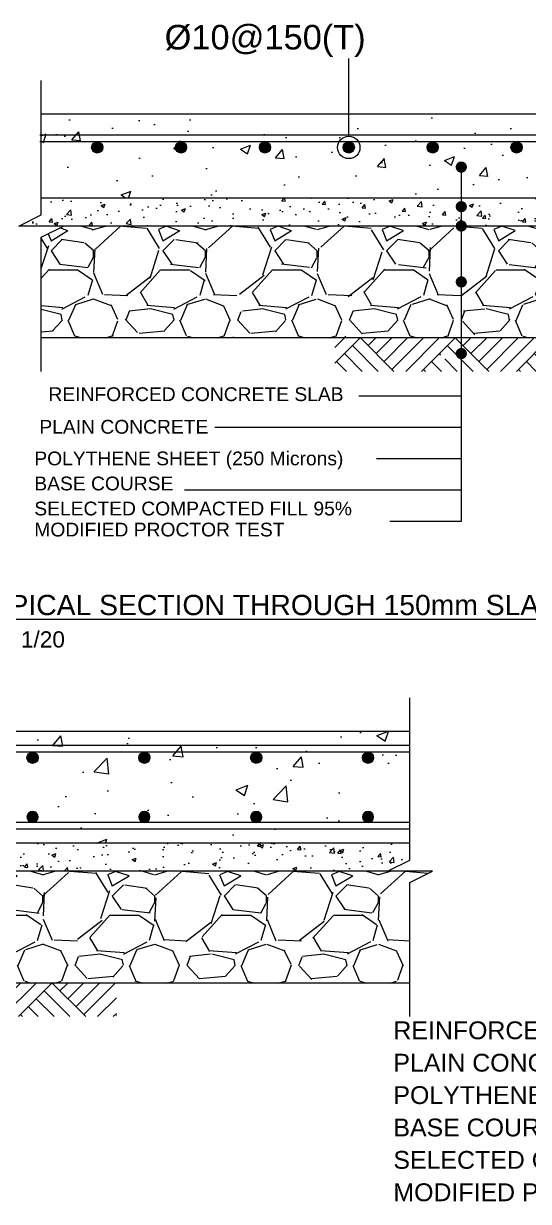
# Model space of a CAD drawing. Extents: x 166525 to 167198, y 178739 to 179747.
# Drawn here: x 167051.01 to 167054.62, y 179457.76 to 179466.18 of the extents above; entities that cross this region are included whole.
import ezdxf

# ---------------------------------------------------------------- set-up
doc = ezdxf.new("R2010")
doc.units = 0
doc.header["$MEASUREMENT"] = 0
doc.layers.get('0').update_dxf_attribs({"linetype": 'CONTINUOUS'})
doc.layers.get('DEFPOINTS').update_dxf_attribs({"linetype": 'CONTINUOUS'})
doc.layers.add('BEAM', color=6, linetype='CONTINUOUS', lineweight=13)
doc.layers.add('S-D-BAR DOT', color=7, linetype='CONTINUOUS')
doc.layers.add('S-G-TEXT SUB TITLE', color=2, linetype='CONTINUOUS')
doc.styles.add('ARIAL', font='arial.ttf')
doc.dimstyles.new('1-25', dxfattribs={"dimtxt": 0.2, "dimasz": 0.01, "dimexe": 0, "dimexo": 0, "dimgap": 0.08, "dimtad": 0, "dimlfac": 0.25, "dimzin": 0, "dimdsep": 46, "dimtxsty": 'Standard', "dimblk1": 'OBLIQUE', "dimblk2": 'OBLIQUE', "dimsah": 1, "dimcen": 0, "dimse1": 1, "dimse2": 1, "dimclrd": 256, "dimclre": 256, "dimclrt": 4, "dimadec": 0, "dimazin": 0, "dimtfac": 5.55555555555555, "dimtix": 1, "dimtofl": 0, "dimtmove": 2, "dimatfit": 3, "dimldrblk": 'OBLIQUE', "dimfxl": 1, "dimtolj": 1, "dimtzin": 0, "dimarcsym": 0})

# ---------------------------------------------------------------- blocks, each defined once
blk = doc.blocks.new('bar20')
at = {"layer": 'S-D-BAR DOT'}
h = blk.add_hatch(color=256, dxfattribs=at)
edge = h.paths.add_edge_path()
edge.add_arc((0, 0), 0.05, 0, 360)
at = {"layer": 'S-D-BAR DOT', "lineweight": 0}
blk.add_circle((0, 0), 0.05, dxfattribs=at)
blk = doc.blocks.new('SUBTITLE')
at = {"lineweight": 0}
for tag, p in [('%%USUBTITLE', (13935941.07536325, 8347529.818318046)), ('20', (13935941.07536325, 8347529.418318046))]:
    blk.add_attdef(tag, p, '', height=0.2, dxfattribs=at)
blk = doc.blocks.new('_OBLIQUE')
at = {"color": 0, "linetype": 'ByBlock'}
blk.add_line((-0.5, -0.5), (0.5, 0.5), dxfattribs=at)
blk = doc.blocks.new('*D1406')
at = {"layer": 'BEAM', "lineweight": -2, "transparency": 16777216}
for p, q in [((167050.6563865296, 179464.7347708954), (167050.6563865296, 179464.6147708954)), ((167050.6563865296, 179463.9347708955), (167050.6563865296, 179464.0547708954))]:
    blk.add_line(p, q, dxfattribs=at)
at = {"layer": 'DEFPOINTS', "color": 0, "transparency": 16777216}
for p in [(167050.6563865296, 179464.7347708954), (167051.3601064942, 179464.7347708954), (167051.3601064942, 179463.9347708955)]:
    blk.add_point(p, dxfattribs=at)
at = {"layer": 'BEAM', "lineweight": -2, "transparency": 16777216, "xscale": 0.01, "yscale": 0.01, "zscale": 0.01}
for p, rotation in [((167050.6563865296, 179464.7347708954), 90), ((167050.6563865296, 179463.9347708955), 270)]:
    blk.add_blockref('_OBLIQUE', p, dxfattribs=dict(at, rotation=rotation))
at = {"layer": 'BEAM', "color": 4, "transparency": 16777216, "insert": (167050.6563865296, 179464.3347708955), "char_height": 0.15, "attachment_point": 5, "rotation": 90}
blk.add_mtext('\\A1;0.20', dxfattribs=at)

msp = doc.modelspace()

# ---------------------------------------------------------------- hatches: boundary and pattern name
at = {"layer": 'BEAM'}
h = msp.add_hatch(dxfattribs=at)
h.set_pattern_fill('AR-CONC', color=0, scale=0.003999999999793445, style=0)
h.set_pattern_definition([(49.99999999999999, (166960.8959198204, 179458.2264946899), (0.7287386759463848, -0.06375634215232005), [0.07619999999606512, -0.8381999999567168]), (355, (166960.8959198204, 179458.2264946899), (-0.1409713038953884, 0.7642265714892563), [0.06095999999685211, -0.6705599999653731]), (100.4509999999999, (166960.9566478204, 179458.2211816899), (0.5877700066334852, 0.7004667512449961), [0.06475999999665588, -0.7123599999632149]), (46.1842, (166960.8959198204, 179458.4296946899), (1.084316163512527, -0.1681693117222245), [0.1142999999940977, -1.257299999935075]), (96.63559999999993, (166960.9862794204, 179458.4156806899), (0.9496169378159115, 0.9897022235090901), [0.09713999999498339, -1.068539999944818]), (351.1840000000001, (166960.8959198204, 179458.4296946899), (0.9496184232066986, 0.9897004713912837), [0.09143999999527813, -1.00583999994806]), (21, (166960.9975198204, 179458.3788946899), (0.6064595193102164, -0.4090620740459266), [0.07619999999606512, -0.8381999999567168]), (326.0000000000001, (166960.9975198204, 179458.3788946899), (0.2472081133778228, 0.7367518644512321), [0.06095999999685211, -0.6705599999653731]), (71.4514, (166961.0480578204, 179458.3448062899), (0.8536659630364156, 0.3276914308473083), [0.06475999999665588, -0.7123599999632149]), (37.50000000000001, (166960.8959198204, 179458.2264946899), (0.0123544130017293, 0.3382201554751472), [0, -0.662431999965793, 0, -0.6807199999648489, 0, -0.6730999999652423]), (7.500000000000003, (166960.8959198204, 179458.2264946899), (0.2672786500274211, 0.4007222992517852), [0, -0.3881119999799582, 0, -0.6471919999665796, 0, -0.2565399999867525]), (327.5, (166960.6693518204, 179458.2264946899), (0.5423623806394786, -0.02291497596951053), [0, -0.2539999999868838, 0, -0.7924799999590775, 0, -1.051559999945699]), (317.5, (166960.5677518204, 179458.2264946899), (0.5925167255134755, 0.1017059641280801), [0, -0.330199999982949, 0, -0.5262879999728233, 0, -0.7467599999614386])])
h.paths.add_polyline_path([(167051.1363865295, 179465.5347708953), (167051.1363865295, 179464.9347708953), (167057.3363865292, 179464.9347708953), (167057.3363865292, 179465.5347708953)])
h = msp.add_hatch(dxfattribs=at)
h.set_pattern_fill('AR-CONC', color=0, scale=0.03999999999793444, style=0)
h.set_pattern_definition([(49.99999999999999, (167095.5050121593, 179463.2563013942), (0.286904073025486, -0.02510085399174187), [0.02999999999845085, -0.3299999999829593]), (355, (167095.5050121593, 179463.2563013942), (-0.05550053344233403, 0.3008768534644679), [0.02399999999876067, -0.2639999999863674]), (100.4514, (167095.5289208314, 179463.2542096582), (0.2314037526736592, 0.2757758168101408), [0.02549607599868312, -0.2804568447855147]), (46.1842, (167095.5050121593, 179463.3363013942), (0.4268964194282134, -0.06620760572818837), [0.04499999999767626, -0.4949999999744389]), (96.63559999999991, (167095.5405868574, 179463.3307840714), (0.3738650822001753, 0.3896471483400558), [0.03824411519802483, -0.4206851999782719]), (351.1842, (167095.5050121593, 179463.3363013942), (0.3738647780341449, 0.389647440350009), [0.03599999999814103, -0.3959999999795513]), (21, (167095.5450121593, 179463.3163013942), (0.2387628208350553, -0.1610475562578192), [0.02999999999845085, -0.3299999999829593]), (326.0000000000001, (167095.5450121593, 179463.3163013942), (0.09732613276360691, 0.2900600180037629), [0.02399999999876067, -0.2639999999863674]), (71.4514, (167095.5649090526, 179463.3028807518), (0.3360890514152408, 0.129012198677319), [0.02549607599868342, -0.2804568447855175]), (37.50000000000001, (167095.5050121593, 179463.2563013942), (0.004863942126665101, 0.1331575415256485), [0, -0.2607999999865327, 0, -0.2679999999861609, 0, -0.2649999999863158]), (7.500000000000003, (167095.5050121593, 179463.2563013942), (0.1052278149714256, 0.1577646847447973), [0, -0.1527999999921095, 0, -0.2547999999868423, 0, -0.1009999999947845]), (327.5, (167095.4158121594, 179463.2563013942), (0.2135289744579373, -0.00902194869328604), [0, -0.09999999999483615, 0, -0.3119999999838888, 0, -0.4139999999786216]), (317.5, (167095.3758121594, 179463.2563013942), (0.2332744677249085, 0.04004199293085935), [0, -0.129999999993287, 0, -0.2071999999893005, 0, -0.2939999999848183])])
h.paths.add_polyline_path([(167054.1410542363, 179464.7347708954), (167054.1410542363, 179464.8116034673, -0.4142135623739275), (167054.1210542364, 179464.8316034673, -0.4142135623739275), (167054.1410542363, 179464.8516034673), (167054.1410542363, 179464.9347708953), (167051.1363865295, 179464.9347708953), (167051.1363865295, 179464.8147708953), (167050.9763865293, 179464.7347708954), (167051.2963865295, 179464.7347708954)])
h.paths.add_polyline_path([(167057.1763865291, 179464.7347708954), (167057.3363865292, 179464.8147708953), (167057.3363865292, 179464.9347708953), (167054.1410542363, 179464.9347708953), (167054.1410542363, 179464.8516034673, -0.4142135623725123), (167054.1610542364, 179464.8316034673, -0.4142135623721793), (167054.1410542363, 179464.8116034673), (167054.1410542363, 179464.7347708954)])
h = msp.add_hatch(dxfattribs=at)
h.set_pattern_fill('GRAVEL', color=0, scale=0.799999999958689, style=0)
h.set_pattern_definition([(228.0128, (167096.0810121593, 179464.0563013941), (-6.399998585396041, -7.200001072913999), [0.1076287999944422, -10.65527039944978]), (184.9697, (167096.0090121594, 179463.9763013942), (9.600000840718376, 0.7999930455643309), [0.1846943999904626, -18.2847399990558]), (132.5104, (167095.8250121594, 179463.9603013942), (7.99999257426434, -8.800006938642538), [0.1302303999932751, -12.89282559933423]), (267.2737, (167095.5130121593, 179463.7603013942), (0.7999968141404414, 16.00000023515256), [0.1681903999913149, -16.65084639914017]), (292.8337, (167095.5050121593, 179463.5923013942), (-4.000007924143156, 9.59999712892649), [0.1649239999914836, -16.32749839915687]), (357.2737, (167095.5690121594, 179463.4403013942), (-16.00000023515256, 0.7999968141404424), [0.1681903999913149, -16.65084639914017]), (37.6942, (167095.7370121593, 179463.4323013942), (-10.40000587595734, -7.999992323715316), [0.2224231999885143, -22.01987919886292]), (72.2553, (167095.9130121593, 179463.5683013942), (5.600008609875149, 17.59999698408251), [0.2099903999891564, -20.78905679892649]), (121.4296, (167095.9770121594, 179463.7683013942), (-6.400006587010604, 10.39999602865701), [0.1687599999912855, -16.70725839913726]), (175.2364, (167095.8890121593, 179463.9123013942), (8.800000756601246, -0.7999932260876979), [0.1926655999900492, -9.440610399512405]), (222.3974, (167095.6970121593, 179463.9283013942), (-9.600005880362854, -8.799993665156876), [0.2491583999871338, -24.66669999872624]), (138.8141, (167096.3050121593, 179463.7523013941), (-5.600002357155394, 4.799997850426339), [0.0850407999956086, -8.41907519956525]), (171.4692, (167096.2410121594, 179463.8083013942), (10.39999862731506, -1.60000632794921), [0.1617895999916439, -16.01720879917271]), (225, (167096.0810121593, 179463.8323013941), (-8.881784196542608e-17, -0.8000002475178507), [0.1131367999941578, -1.01823359994742]), (203.1986, (167096.0250121594, 179463.9283013942), (3.999999784327105, 1.600001060129261), [0.06092639999685383, -6.03169199968853]), (291.8014, (167095.9690121594, 179463.9043013942), (-0.799999928359208, 2.400000218284683), [0.08616239999555067, -4.221969599781983]), (30.9638, (167096.0010121594, 179463.8243013942), (2.399998417706465, 1.600001986749964), [0.1399431999927721, -4.5248183997663]), (161.5651, (167096.1210121593, 179463.8963013942), (1.600000347591748, -0.7999987225368552), [0.1011927999947746, -2.428629599874589]), (16.38950000000001, (167095.5050121593, 179463.9043013942), (8.000001758316458, 2.399994167730444), [0.1417599999926797, -14.03427599927529]), (70.3462, (167095.6410121594, 179463.9443013942), (-3.199996197732153, -8.800001708030559), [0.1189287999938586, -11.77392639939201]), (293.1986, (167096.1210121593, 179464.0563013941), (-1.600001060129261, 3.999999784327105), [0.1218519999937077, -5.970766399691678]), (343.6105, (167096.1690121593, 179463.9443013942), (-8.000001758316456, 2.399994167730446), [0.1417599999926783, -14.03427599927512]), (339.444, (167095.5050121593, 179463.4083013942), (-4.000001475427384, 1.599996797054646), [0.1367039999929408, -6.698499199654099]), (294.7751, (167095.6330121594, 179463.3603013942), (-3.999993751189581, 8.800002737016873), [0.1145423999940838, -11.33971439941431]), (66.80140000000002, (167096.1290121593, 179463.2563013942), (1.600001060129262, 3.999999784327105), [0.1218519999937077, -5.970766399691678]), (17.35400000000001, (167096.1770121593, 179463.3683013942), (-10.40000161474042, -3.199995601642052), [0.134104799993075, -13.27633919931442]), (69.444, (167095.7370121593, 179463.2563013942), (-1.599996797054648, -4.000001475427383), [0.06835199999647042, -6.76685119965057]), (101.3098999999999, (167096.0810121593, 179463.2563013942), (-0.7999981056879735, 3.200000601619518), [0.04079199999789321, -4.038423199791418]), (165.9638, (167096.0730121593, 179463.2963013942), (2.400000436667859, -0.7999984458476858), [0.1649239999914835, -3.133559999838186]), (186.009, (167095.9130121593, 179463.3363013942), (7.999999800311723, 0.7999994539441623), [0.1528399999921075, -15.13113839921865]), (303.6901, (167096.0010121594, 179463.7523013941), (-0.8000010675644418, 1.599999646134306), [0.115377599994042, -2.76906319985701]), (353.1572, (167096.0650121594, 179463.6563013942), (13.59999949168055, -1.600006398257187), [0.2014351999895982, -19.94205039897022]), (60.94540000000001, (167096.2650121594, 179463.6323013941), (-3.20000002159418, -5.600000307366572), [0.08236479999574667, -8.154139199578918]), (90, (167096.3050121593, 179463.7043013942), (-0.799999999958689, 0.799999999958689), [0.04799999999752134, -0.7519999999611677]), (120.2564, (167095.8970121593, 179463.3603013942), (3.199995909276912, -5.600001964394609), [0.1111391999942609, -11.00281599943183]), (48.01280000000001, (167095.8410121594, 179463.4563013942), (6.39999858539604, 7.200001072914), [0.2152575999888844, -10.54764159945533]), (0, (167095.9850121593, 179463.6163013942), (0.799999999958689, 0.799999999958689), [0.2079999999892591, -0.5919999999694299]), (325.3048, (167096.1930121593, 179463.6163013942), (-7.999995406776912, 5.60000688738639), [0.1264911999934682, -12.52261919935335]), (254.0546, (167096.2970121593, 179463.5443013942), (-0.7999999113957939, -3.200000101156476), [0.116481599993985, -5.707606399705266]), (207.646, (167096.2650121594, 179463.4323013942), (-15.19999664495877, -8.000006170122234), [0.1896519999902066, -18.77557919903045]), (175.4261, (167096.0970121593, 179463.3443013942), (-10.40000044611267, 0.7999958408875564), [0.2006391999896367, -19.8632591989741])])
h.paths.add_polyline_path([(167054.1410542363, 179464.7347708954), (167054.1410542363, 179464.3547708953, -0.4142135623711804), (167054.1610542364, 179464.3347708954, -0.4142135623710139), (167054.1410542363, 179464.3147708954), (167054.1410542363, 179463.9347708955), (167057.336386529, 179463.9347708955), (167057.3363865292, 179464.6547708954), (167057.4963865291, 179464.7347708954), (167057.1763865291, 179464.7347708954)])
h.paths.add_polyline_path([(167054.1410542363, 179463.9347708955), (167054.1410542363, 179464.3147708954, -0.4142135623751761), (167054.1210542364, 179464.3347708954, -0.4142135623750929), (167054.1410542363, 179464.3547708953), (167054.1410542363, 179464.7347708954), (167051.2963865295, 179464.7347708954), (167051.1363865295, 179464.6547708954), (167051.1363865293, 179463.9347708955)])
h = msp.add_hatch(dxfattribs=at)
h.set_pattern_fill('AR-PARQ1', color=0, scale=0.03999999999793444, angle=45, style=0)
h.set_pattern_definition([(135, (167095.5050121593, 179463.2563013942), (-0.6788225099040323, 4.440892098271304e-17), [0.4799999999752135, -0.4799999999752135]), (135, (167095.5615807018, 179463.3128699367), (-0.6788225099040323, 4.440892098271304e-17), [0.4799999999752135, -0.4799999999752135]), (135, (167095.6181492443, 179463.3694384792), (-0.6788225099040323, 4.440892098271304e-17), [0.4799999999752135, -0.4799999999752135]), (135, (167095.6747177868, 179463.4260070217), (-0.6788225099040323, 4.440892098271304e-17), [0.4799999999752135, -0.4799999999752135]), (135, (167095.7312863293, 179463.4825755642), (-0.6788225099040323, 4.440892098271304e-17), [0.4799999999752135, -0.4799999999752135]), (135, (167095.7878548718, 179463.5391441067), (-0.6788225099040323, 4.440892098271304e-17), [0.4799999999752135, -0.4799999999752135]), (135, (167095.8444234143, 179463.5957126491), (-0.6788225099040323, 4.440892098271304e-17), [0.4799999999752135, -0.4799999999752135]), (45, (167095.1656009044, 179463.5957126491), (0.6788225099040323, -4.440892098271304e-17), [0.4799999999752135, -0.4799999999752135]), (45, (167095.1090323619, 179463.6522811917), (0.6788225099040323, -4.440892098271304e-17), [0.4799999999752135, -0.4799999999752135]), (45, (167095.0524638194, 179463.7088497342), (0.6788225099040323, -4.440892098271304e-17), [0.4799999999752135, -0.4799999999752135]), (45, (167094.9958952769, 179463.7654182766), (0.6788225099040323, -4.440892098271304e-17), [0.4799999999752135, -0.4799999999752135]), (45, (167094.9393267344, 179463.8219868192), (0.6788225099040323, -4.440892098271304e-17), [0.4799999999752135, -0.4799999999752135]), (45, (167094.8827581919, 179463.8785553616), (0.6788225099040323, -4.440892098271304e-17), [0.4799999999752135, -0.4799999999752135]), (45, (167094.8261896494, 179463.9351239041), (0.6788225099040323, -4.440892098271304e-17), [0.4799999999752135, -0.4799999999752135])])
h.paths.add_polyline_path([(167055.2363865293, 179463.6947708955), (167055.2363865293, 179463.9347708955), (167054.0131581025, 179463.9347708955), (167054.0131581025, 179463.8222267173, -0.4142135623705978), (167054.0331581026, 179463.8022267174, -0.4142135623703479), (167054.0131581025, 179463.7822267174), (167054.0131581025, 179463.6947708955)])
h.paths.add_polyline_path([(167053.2363865294, 179463.9347708955), (167053.2363865294, 179463.6947708955), (167054.0131581025, 179463.6947708955), (167054.0131581025, 179463.7822267174, -0.4142135623756757), (167053.9931581026, 179463.8022267174, -0.4142135623757589), (167054.0131581025, 179463.8222267173), (167054.0131581025, 179463.9347708955)])
h = msp.add_hatch(dxfattribs=at)
h.set_pattern_fill('AR-CONC', color=0, scale=0.120000000007454, style=0)
h.set_pattern_definition([(49.99999999999999, (167034.9992873694, 179429.5790461067), (0.8607122191743691, -0.0753025619837917), [0.09000000000559054, -0.9900000000614958]), (355, (167034.9992873694, 179429.5790461067), (-0.1665016003459426, 0.9026305604960829), [0.07200000000447242, -0.7920000000491966]), (100.4514, (167035.0710133854, 179429.5727708987), (0.6942112580999482, 0.8273274505245355), [0.07648822800475086, -0.8413705344522585]), (46.18420000000002, (167034.9992873694, 179429.8190461067), (1.280689258430326, -0.1986228172071595), [0.1350000000083856, -1.485000000092242]), (96.63559999999993, (167035.1060114634, 179429.8024941383), (1.121595246728114, 1.168941445153141), [0.1147323456071264, -1.262055600078391]), (351.1842, (167034.9992873694, 179429.8190461067), (1.121594334230023, 1.168942321183001), [0.1080000000067087, -1.188000000073795]), (21, (167035.1192873694, 179429.7590461067), (0.7162884625866477, -0.4831426688284181), [0.09000000000559054, -0.9900000000614958]), (326.0000000000001, (167035.1192873694, 179429.7590461067), (0.2919783983240349, 0.8701800541102765), [0.07200000000447242, -0.7920000000491965]), (71.4514, (167035.178978049, 179429.7187841795), (1.008267154360418, 0.3870365960759845), [0.07648822800475123, -0.8413705344522634]), (37.50000000000001, (167034.9992873694, 179429.5790461067), (0.0145918263816552, 0.3994726246223879), [0, -0.7824000000486004, 0, -0.8040000000499421, 0, -0.795000000049383]), (7.500000000000001, (167034.9992873694, 179429.5790461067), (0.3156834449501877, 0.473294054288232), [0, -0.4584000000284744, 0, -0.7644000000474822, 0, -0.3030000000188214]), (327.5, (167034.7316873693, 179429.5790461067), (0.6405869234466822, -0.02706584608293702), [0, -0.3000000000186351, 0, -0.9360000000581415, 0, -1.242000000077149]), (317.5, (167034.6116873694, 179429.5790461067), (0.6998234032543343, 0.120125978806243), [0, -0.3900000000242257, 0, -0.621600000038612, 0, -0.8820000000547873])])
h.paths.add_polyline_path([(167053.7740419233, 179460.3185073292), (167053.7740419233, 179461.1185073292), (167047.5740419229, 179461.1185073292), (167047.5740419229, 179460.3185073292)])
h.paths.add_polyline_path([(167051.1140419231, 179460.5064937949, -1), (167051.0340419232, 179460.5064937949, -1)], flags=16)
h.paths.add_polyline_path([(167051.0340419232, 179460.9305073292, -1), (167051.1140419231, 179460.9305073292, -1)], flags=16)
h.paths.add_polyline_path([(167051.9140419232, 179460.5064937949, -1), (167051.8340419232, 179460.5064937949, -1)], flags=16)
h.paths.add_polyline_path([(167051.8340419232, 179460.9305073292, -1), (167051.9140419232, 179460.9305073292, -1)], flags=16)
h.paths.add_polyline_path([(167050.2340419231, 179460.5064937949, -1), (167050.3140419231, 179460.5064937949, -1)], flags=16)
h.paths.add_polyline_path([(167050.2340419231, 179460.9305073292, -1), (167050.3140419231, 179460.9305073292, -1)], flags=16)
h.paths.add_polyline_path([(167052.7140419232, 179460.5064937949, -1), (167052.6340419233, 179460.5064937949, -1)], flags=16)
h.paths.add_polyline_path([(167052.7140419232, 179460.9305073292, -1), (167052.6340419233, 179460.9305073292, -1)], flags=16)
h.paths.add_polyline_path([(167049.434041923, 179460.5064937949, -1), (167049.514041923, 179460.5064937949, -1)], flags=16)
h.paths.add_polyline_path([(167049.434041923, 179460.9305073292, -1), (167049.514041923, 179460.9305073292, -1)], flags=16)
h.paths.add_polyline_path([(167053.5140419233, 179460.5064937949, -1), (167053.4340419233, 179460.5064937949, -1)], flags=16)
h.paths.add_polyline_path([(167053.5140419233, 179460.9305073292, -1), (167053.4340419233, 179460.9305073292, -1)], flags=16)
h.paths.add_polyline_path([(167048.634041923, 179460.5064937949, -1), (167048.714041923, 179460.5064937949, -1)], flags=16)
h.paths.add_polyline_path([(167048.634041923, 179460.9305073292, -1), (167048.714041923, 179460.9305073292, -1)], flags=16)
h.paths.add_polyline_path([(167047.8340419229, 179460.5064937949, -1), (167047.914041923, 179460.5064937949, -1)], flags=16)
h.paths.add_polyline_path([(167047.8340419229, 179460.9305073292, -1), (167047.914041923, 179460.9305073292, -1)], flags=16)
h = msp.add_hatch(dxfattribs=at)
h.set_pattern_fill('AR-CONC', color=0, scale=0.04000000000248468, style=0)
h.set_pattern_definition([(49.99999999999999, (167091.9426675578, 179458.6400378278), (0.286904073058123, -0.02510085399459723), [0.03000000000186352, -0.3300000000204987]), (355, (167091.9426675578, 179458.6400378278), (-0.05550053344864753, 0.3008768534986944), [0.02400000000149081, -0.2640000000163989]), (100.4514, (167091.96657623, 179458.6379460918), (0.2314037526999827, 0.2757758168415119), [0.0254960760015835, -0.2804568448174184]), (46.1842, (167091.9426675578, 179458.7200378279), (0.4268964194767754, -0.06620760573571986), [0.04500000000279527, -0.4950000000307481]), (96.63559999999993, (167091.9782422559, 179458.714520505), (0.3738650822427046, 0.3896471483843804), [0.03824411520237529, -0.4206852000261271]), (351.1842, (167091.9426675578, 179458.7200378279), (0.3738647780766742, 0.3896474403943336), [0.03600000000223624, -0.3960000000245986]), (21, (167091.9826675578, 179458.7000378278), (0.2387628208622159, -0.1610475562761393), [0.03000000000186352, -0.3300000000204987]), (326.0000000000001, (167091.9826675578, 179458.7000378278), (0.09732613277467832, 0.2900600180367589), [0.0240000000014908, -0.2640000000163988]), (71.4514, (167092.0025644511, 179458.6866171854), (0.3360890514534729, 0.1290121986919948), [0.02549607600158375, -0.2804568448174211]), (37.50000000000001, (167091.9426675578, 179458.6400378278), (0.004863942127218402, 0.133157541540796), [0, -0.2608000000162002, 0, -0.2680000000166474, 0, -0.2650000000164611]), (7.500000000000001, (167091.9426675578, 179458.6400378278), (0.1052278149833959, 0.157764684762744), [0, -0.1528000000094914, 0, -0.2548000000158273, 0, -0.1010000000062738]), (327.5, (167091.8534675579, 179458.6400378278), (0.2135289744822274, -0.009021948694312339), [0, -0.1000000000062117, 0, -0.3120000000193806, 0, -0.4140000000257165]), (317.5, (167091.8134675579, 179458.6400378278), (0.2332744677514448, 0.04004199293541435), [0, -0.1300000000080752, 0, -0.2072000000128707, 0, -0.2940000000182624])])
h.paths.add_polyline_path([(167050.5787096301, 179460.1185073292), (167050.5787096301, 179460.1953399011, -0.4142135623739275), (167050.5587096302, 179460.2153399011, -0.4142135623739275), (167050.5787096301, 179460.2353399011), (167050.5787096301, 179460.3185073292), (167047.5740419229, 179460.3185073292), (167047.5740419229, 179460.1985073292), (167047.4140419228, 179460.1185073292), (167047.734041923, 179460.1185073292)])
h.paths.add_polyline_path([(167053.6140419232, 179460.1185073292), (167053.7740419233, 179460.1985073292), (167053.7740419233, 179460.3185073292), (167050.5787096301, 179460.3185073292), (167050.5787096301, 179460.2353399011, -0.4142135623725123), (167050.5987096303, 179460.2153399011, -0.4142135623721793), (167050.5787096301, 179460.1953399011), (167050.5787096301, 179460.1185073292)])
h = msp.add_hatch(dxfattribs=at)
h.set_pattern_fill('GRAVEL', color=0, scale=0.8000000000496936, style=0)
h.set_pattern_definition([(228.0128, (167092.5186675579, 179459.4400378279), (-6.399998586124078, -7.20000107373304), [0.1076288000066856, -10.65527040066188]), (184.9697, (167092.4466675579, 179459.3600378279), (9.600000841810433, 0.7999930456553348), [0.1846944000114727, -18.28474000113579]), (132.5104, (167092.262667558, 179459.3440378279), (7.999992575174385, -8.800006939643588), [0.1302304000080895, -12.89282560080086]), (267.2737, (167091.9506675578, 179459.1440378278), (0.7999968142314458, 16.00000023697265), [0.1681904000104475, -16.6508464010343]), (292.8337, (167091.9426675578, 179458.9760378278), (-4.00000792459818, 9.599997130018545), [0.1649240000102447, -16.32749840101422]), (357.2737, (167092.0066675579, 179458.8240378278), (-16.00000023697265, 0.7999968142314466), [0.1681904000104475, -16.6508464010343]), (37.6942, (167092.1746675579, 179458.8160378278), (-10.4000058771404, -7.99999232462536), [0.2224232000138162, -22.01987920136781]), (72.2553, (167092.3506675579, 179458.9520378279), (5.600008610512183, 17.59999698608461), [0.2099904000130441, -20.78905680129136]), (121.4296, (167092.4146675579, 179459.1520378279), (-6.400006587738641, 10.39999602984007), [0.1687600000104829, -16.70725840103781]), (175.2364, (167092.3266675578, 179459.2960378279), (8.800000757602298, -0.7999932261787017), [0.1926656000119661, -9.440610400586337]), (222.3974, (167092.1346675578, 179459.3120378279), (-9.60000588145491, -8.799993666157926), [0.249158400015477, -24.66670000153222]), (138.8141, (167092.7426675578, 179459.1360378279), (-5.600002357792427, 4.799997850972366), [0.08504080000528247, -8.41907520052297]), (171.4692, (167092.678667558, 179459.1920378279), (10.39999862849812, -1.60000632813122), [0.1617896000100486, -16.01720880099477]), (225, (167092.5186675579, 179459.2160378278), (-8.881784197552962e-17, -0.8000002476088554), [0.1131368000070277, -1.01823360006325]), (203.1986, (167092.462667558, 179459.3120378279), (3.999999784782128, 1.600001060311271), [0.06092640000378456, -6.03169200037467]), (291.8014, (167092.406667558, 179459.2880378279), (-0.7999999284502125, 2.400000218557697), [0.08616240000535214, -4.221969600262256]), (30.9638, (167092.438667558, 179459.2080378279), (2.399998417979479, 1.600001986931974), [0.1399432000086915, -4.524818400281026]), (161.5651, (167092.5586675579, 179459.2800378278), (1.600000347773757, -0.7999987226278598), [0.1011928000062858, -2.42862960015086]), (16.38950000000001, (167091.9426675578, 179459.2880378279), (8.000001759226503, 2.399994168003457), [0.1417600000088057, -14.03427600087177]), (70.3462, (167092.078667558, 179459.3280378279), (-3.199996198096171, -8.80000170903161), [0.1189288000073875, -11.77392640073136]), (293.1986, (167092.5586675579, 179459.4400378279), (-1.600001060311271, 3.999999784782128), [0.1218520000075691, -5.970766400370888]), (343.6105, (167092.6066675579, 179459.3280378279), (-8.000001759226501, 2.39999416800346), [0.1417600000088044, -14.03427600087161]), (339.444, (167091.9426675578, 179458.7920378278), (-4.000001475882407, 1.599996797236655), [0.1367040000084916, -6.698499200416092]), (294.7751, (167092.0706675579, 179458.7440378279), (-3.999993751644604, 8.800002738017923), [0.1145424000071138, -11.33971440070428]), (66.80140000000002, (167092.5666675579, 179458.6400378278), (1.600001060311271, 3.999999784782128), [0.1218520000075691, -5.970766400370887]), (17.35400000000001, (167092.6146675579, 179458.7520378279), (-10.40000161592348, -3.199995602006069), [0.1341048000083302, -13.27633920082468]), (69.444, (167092.1746675579, 179458.6400378278), (-1.599996797236657, -4.000001475882407), [0.06835200000424584, -6.766851200420337]), (101.3098999999999, (167092.5186675579, 179458.6400378278), (-0.7999981057789779, 3.200000601983536), [0.04079200000253356, -4.038423200250815]), (165.9638, (167092.5106675578, 179458.6800378278), (2.400000436940873, -0.7999984459386902), [0.1649240000102446, -3.133560000194647]), (186.009, (167092.3506675579, 179458.7200378279), (7.999999801221769, 0.7999994540351668), [0.152840000009494, -15.1311384009399]), (303.6901, (167092.438667558, 179459.1360378279), (-0.8000010676554465, 1.599999646316315), [0.1153776000071669, -2.769063200172007]), (353.1572, (167092.502667558, 179459.0400378279), (13.59999949322763, -1.600006398439197), [0.2014352000125126, -19.94205040123874]), (60.94540000000001, (167092.702667558, 179459.0160378278), (-3.200000021958199, -5.600000308003604), [0.08236480000511615, -8.1541392005065]), (90, (167092.7426675578, 179459.0880378279), (-0.8000000000496936, 0.8000000000496936), [0.04800000000298162, -0.752000000046712]), (120.2564, (167092.3346675579, 179458.7440378279), (3.19999590964093, -5.600001965031642), [0.1111392000069037, -11.00281600068347]), (48.01279999999999, (167092.278667558, 179458.8400378278), (6.399998586124076, 7.200001073733041), [0.2152576000133712, -10.54764160065519]), (0, (167092.4226675579, 179459.0000378279), (0.8000000000496936, 0.8000000000496936), [0.2080000000129203, -0.5920000000367732]), (325.3048, (167092.6306675579, 179459.0000378279), (-7.999995407686957, 5.600006888023422), [0.1264912000078573, -12.52261920077787]), (254.0546, (167092.7346675579, 179458.9280378278), (-0.7999999114867985, -3.200000101520495), [0.1164816000072355, -5.70760640035454]), (207.646, (167092.702667558, 179458.8160378278), (-15.19999664668785, -8.000006171032279), [0.1896520000117806, -18.77557920116628]), (175.4261, (167092.5346675579, 179458.7280378278), (-10.40000044729572, 0.7999958409785605), [0.200639200012461, -19.86325920123367])])
h.paths.add_polyline_path([(167050.5787096301, 179460.1185073292), (167050.5787096301, 179459.7385073291, -0.4142135623711804), (167050.5987096303, 179459.7185073292, -0.4142135623710139), (167050.5787096301, 179459.6985073291), (167050.5787096301, 179459.3185073292), (167053.7740419232, 179459.3185073292), (167053.7740419233, 179460.0385073292), (167053.9340419233, 179460.1185073292), (167053.6140419232, 179460.1185073292)])
h.paths.add_polyline_path([(167050.5787096301, 179459.3185073292), (167050.5787096301, 179459.6985073291, -0.4142135623751761), (167050.5587096302, 179459.7185073292, -0.4142135623750929), (167050.5787096301, 179459.7385073291), (167050.5787096301, 179460.1185073292), (167047.734041923, 179460.1185073292), (167047.5740419229, 179460.0385073292), (167047.5740419228, 179459.3185073292)])
h = msp.add_hatch(dxfattribs=at)
h.set_pattern_fill('AR-PARQ1', color=0, scale=0.04000000000248468, angle=45, style=0)
h.set_pattern_definition([(135, (167091.9426675578, 179458.6400378278), (-0.6788225099812523, 4.440892098776481e-17), [0.4800000000298163, -0.4800000000298163]), (135, (167091.9992361004, 179458.6966063703), (-0.6788225099812523, 4.440892098776481e-17), [0.4800000000298163, -0.4800000000298163]), (135, (167092.0558046428, 179458.7531749128), (-0.6788225099812523, 4.440892098776481e-17), [0.4800000000298163, -0.4800000000298163]), (135, (167092.1123731853, 179458.8097434553), (-0.6788225099812523, 4.440892098776481e-17), [0.4800000000298163, -0.4800000000298163]), (135, (167092.1689417278, 179458.8663119978), (-0.6788225099812523, 4.440892098776481e-17), [0.4800000000298163, -0.4800000000298163]), (135, (167092.2255102703, 179458.9228805403), (-0.6788225099812523, 4.440892098776481e-17), [0.4800000000298163, -0.4800000000298163]), (135, (167092.2820788128, 179458.9794490828), (-0.6788225099812523, 4.440892098776481e-17), [0.4800000000298163, -0.4800000000298163]), (44.99999999999999, (167091.6032563028, 179458.9794490828), (0.6788225099812523, -4.440892098776481e-17), [0.4800000000298163, -0.4800000000298163]), (44.99999999999999, (167091.5466877603, 179459.0360176253), (0.6788225099812523, -4.440892098776481e-17), [0.4800000000298163, -0.4800000000298163]), (44.99999999999999, (167091.4901192178, 179459.0925861679), (0.6788225099812523, -4.440892098776481e-17), [0.4800000000298163, -0.4800000000298163]), (44.99999999999999, (167091.4335506753, 179459.1491547104), (0.6788225099812523, -4.440892098776481e-17), [0.4800000000298163, -0.4800000000298163]), (44.99999999999999, (167091.3769821328, 179459.2057232528), (0.6788225099812523, -4.440892098776481e-17), [0.4800000000298163, -0.4800000000298163]), (44.99999999999999, (167091.3204135904, 179459.2622917953), (0.6788225099812523, -4.440892098776481e-17), [0.4800000000298163, -0.4800000000298163]), (44.99999999999999, (167091.2638450478, 179459.3188603378), (0.6788225099812523, -4.440892098776481e-17), [0.4800000000298163, -0.4800000000298163])])
h.paths.add_polyline_path([(167051.6740419232, 179459.0785073291), (167051.6740419232, 179459.3185073292), (167050.4508134963, 179459.3185073292), (167050.4508134963, 179459.2059631511, -0.4142135623705978), (167050.4708134964, 179459.185963151, -0.4142135623703479), (167050.4508134963, 179459.165963151), (167050.4508134963, 179459.0785073291)])
h.paths.add_polyline_path([(167049.6740419231, 179459.3185073292), (167049.6740419231, 179459.0785073291), (167050.4508134963, 179459.0785073291), (167050.4508134963, 179459.165963151, -0.4142135623756757), (167050.4308134964, 179459.185963151, -0.4142135623757589), (167050.4508134963, 179459.2059631511), (167050.4508134963, 179459.3185073292)])

# ---------------------------------------------------------------- linework, layer by layer
at = {"layer": 'BEAM', "color": 3}
msp.add_line((167053.3363865296, 179465.3767708954), (167053.3363865292, 179465.9340821879), dxfattribs=at)
at = {"layer": 'BEAM', "color": 0}
for p, q in [((167057.3363865292, 179465.5347708953), (167051.1363865295, 179465.5347708953)), ((167057.32489617, 179465.3847708954), (167051.1248961703, 179465.3847708954)), ((167057.32489617, 179465.3367708953), (167051.1248961703, 179465.3367708953)), ((167054.1410542361, 179465.1563574053), (167054.1410542362, 179462.6215584878)), ((167057.3363865292, 179464.9347708953), (167051.1363865295, 179464.9347708953)), ((167057.3363865292, 179464.7347708954), (167051.1363865295, 179464.7347708954)), ((167057.3363865292, 179463.9347708955), (167051.1363865295, 179463.9347708955)), ((167054.1410542363, 179463.5175584877), (167053.4085910346, 179463.5175584877)), ((167054.1410542363, 179463.2935584877), (167052.3779104962, 179463.2935584877)), ((167054.1410542363, 179463.0695584878), (167053.5337456176, 179463.0695584878)), ((167054.1410542363, 179462.8455584878), (167052.1606896405, 179462.8455584878)), ((167054.1410542363, 179462.6215584878), (167053.6305648393, 179462.6215584878)), ((167053.7740419233, 179461.1185073292), (167047.5740419229, 179461.1185073292)), ((167053.7740419233, 179461.0185073292), (167047.5740419229, 179461.0185073292)), ((167053.7740419233, 179460.9705073292), (167047.5740419229, 179460.9705073292)), ((167053.7740419233, 179460.4665073292), (167047.5740419229, 179460.4665073292)), ((167053.7740419233, 179460.4185073292), (167047.5740419229, 179460.4185073292)), ((167053.7740419233, 179460.3185073292), (167047.5740419229, 179460.3185073292)), ((167053.7740419233, 179460.1185073292), (167047.5740419229, 179460.1185073292)), ((167053.7740419233, 179459.3185073292), (167047.5740419229, 179459.3185073292))]:
    msp.add_line(p, q, dxfattribs=at)
at = {"layer": 'BEAM', "color": 3}
msp.add_lwpolyline([(167053.7363865294, 179465.3847708954, 0, 0.06979681762185476, 0), (167053.7363865294, 179465.5941613478, 0, 0, 0), (167053.7363865294, 179465.9340821879, 0, 0, 0), (167052.0534410884, 179465.9340821879, 0, 0, 0)], format="xyseb", dxfattribs=at)
at = {"layer": 'BEAM', "color": 0}
for points in [[(167051.1363865293, 179463.6947708955), (167051.1363865295, 179464.6547708954), (167051.2963865295, 179464.7347708954), (167050.9763865293, 179464.7347708954), (167051.1363865295, 179464.8147708953), (167051.1363865295, 179465.7747708953)], [(167053.7740419232, 179459.0785073291), (167053.7740419233, 179460.0385073292), (167053.9340419233, 179460.1185073292), (167053.6140419232, 179460.1185073292), (167053.7740419233, 179460.1985073292), (167053.7740419233, 179461.3585073292)]]:
    msp.add_lwpolyline(points, dxfattribs=at)
at = {"layer": 'BEAM', "color": 0, "const_width": 0.03999999999789806, "flags": 128}
for points in [[(167054.1210542362, 179465.1563574054, 0.9999999999999999), (167054.1610542362, 179465.1563574054, 0.9999999999999999), (167054.1210542362, 179465.1563574054)], [(167054.1210542364, 179464.8733410885, 0.9999999999999999), (167054.1610542364, 179464.8733410885, 0.9999999999999999), (167054.1210542364, 179464.8733410885)], [(167054.1210542364, 179464.7347708954, 0.9999999999999999), (167054.1610542364, 179464.7347708954, 0.9999999999999999), (167054.1210542364, 179464.7347708954)], [(167054.1210542364, 179464.3347708954, 0.9999999999999999), (167054.1610542364, 179464.3347708954, 0.9999999999999999), (167054.1210542364, 179464.3347708954)], [(167054.1210542364, 179463.8222267173, 0.9999999999999999), (167054.1610542364, 179463.8222267173, 0.9999999999999999), (167054.1210542364, 179463.8222267173)]]:
    msp.add_lwpolyline(points, format="xyb", dxfattribs=at)
at = {"layer": 'BEAM', "color": 0}
msp.add_circle((167053.3363865296, 179465.2967708954), 0.07999999999586889, dxfattribs=at)

# ---------------------------------------------------------------- block references
for p, xscale, yscale, zscale in [((167051.5363865296, 179465.2967708954), 0.7999999999555615, 0.7999999999555615, 0.7999999999555615), ((167052.1363865296, 179465.2967708954), 0.7999999999555615, 0.7999999999555615, 0.7999999999555615), ((167052.7363865296, 179465.2967708954), 0.7999999999555615, 0.7999999999555615, 0.7999999999555615), ((167053.3363865296, 179465.2967708954), 0.7999999999555615, 0.7999999999555615, 0.7999999999555615), ((167053.9363865295, 179465.2967708954), 0.7999999999555615, 0.7999999999555615, 0.7999999999555615), ((167054.5363865295, 179465.2967708954), 0.7999999999555615, 0.7999999999555615, 0.7999999999555615), ((167051.0740419232, 179460.9305073292), 0.8000000000465661, 0.8000000000465661, 0.8000000000465661), ((167051.8740419233, 179460.9305073292), 0.8000000000465661, 0.8000000000465661, 0.8000000000465661), ((167052.6740419233, 179460.9305073292), 0.8000000000465661, 0.8000000000465661, 0.8000000000465661), ((167053.4740419234, 179460.9305073292), 0.8000000000465661, 0.8000000000465661, 0.8000000000465661)]:
    msp.add_blockref('bar20', p, dxfattribs=dict(at, xscale=xscale, yscale=yscale, zscale=zscale))
ref = msp.add_blockref('SUBTITLE', (-7907740.558106481, -4657280.518187056), dxfattribs=dict(at, xscale=0.5794220055977348, yscale=0.5794220055977348, zscale=0.5794220055977348))
ref.add_attrib('%%USUBTITLE', '%%UJ1-TYPICAL SECTION THROUGH 150mm SLAB ON GRADE', (167050.3697039092, 179461.9509485902), dxfattribs={"layer": 'S-G-TEXT SUB TITLE', "lineweight": 0, "height": 0.1448555014, "style": 'ARIAL'})
ref.add_attrib('20', 'SCALE: 1/20', (167050.3697039092, 179461.7191797882), dxfattribs={"layer": 'S-G-TEXT SUB TITLE', "lineweight": 0, "height": 0.11588440112, "style": 'ARIAL'})
at = {"layer": 'BEAM', "color": 0, "xscale": -0.8000000000465661, "yscale": 0.8000000000465661, "zscale": 0.8000000000496936, "rotation": 180}
for p in [(167051.0740419232, 179460.5064937949), (167051.8740419233, 179460.5064937949), (167052.6740419233, 179460.5064937949), (167053.4740419234, 179460.5064937949)]:
    msp.add_blockref('bar20', p, dxfattribs=at)

# ---------------------------------------------------------------- texts
at = {"layer": 'BEAM', "color": 3, "style": 'ARIAL'}
for s, height, p in [('%%C10@150(T)', 0.1759999999909116, (167052.0189092897, 179465.997877386)), ('REINFORCED CONCRETE SLAB', 0.0985599999949105, (167051.1876443198, 179463.4821875211)), ('PLAIN CONCRETE', 0.0985599999949105, (167051.1228523666, 179463.2490740144)), ('POLYTHENE SHEET (250 Microns)', 0.0985599999949105, (167051.0866450985, 179463.0226996961)), ('BASE COURSE', 0.0985599999949105, (167051.0866450985, 179462.8434996961)), ('SELECTED COMPACTED FILL 95%', 0.0985599999949105, (167051.0866450985, 179462.6642996961)), ('MODIFIED PROCTOR TEST', 0.0985599999949105, (167051.0866450985, 179462.5137412467)), ('REINFORCED CONCRETE SLAB', 0.127472841232, (167053.6553438579, 179458.9168116677)), ('PLAIN CONCRETE', 0.127472841232, (167053.6553438579, 179458.6850428654)), ('POLYTHENE SHEET (250 Microns)', 0.127472841232, (167053.6553438579, 179458.4532740632)), ('BASE COURSE', 0.127472841232, (167053.6553438579, 179458.221505261)), ('SELECTED COMPACTED FILL 95%', 0.127472841232, (167053.6553438579, 179457.9897364587)), ('MODIFIED PROCTOR TEST', 0.127472841232, (167053.6553438579, 179457.7579676565))]:
    msp.add_text(s, height=height, dxfattribs=at).set_placement(p)

# ---------------------------------------------------------------- dimensions: what is measured, and where the dimension line sits
at = {"layer": 'BEAM', "color": 0}
dim = msp.add_linear_dim(base=(167050.6563865296, 179464.7347708954), p1=(167051.3601064942, 179463.9347708955), p2=(167051.3601064942, 179464.7347708954), angle=90, dimstyle='1-25', override={"dimtxt": 0.15}, dxfattribs=at)
dim.commit()
dim.dimension.update_dxf_attribs({"geometry": '*D1406', "text_midpoint": (167050.6563865296, 179464.3347708955)})

doc.saveas('drawing.dxf')
